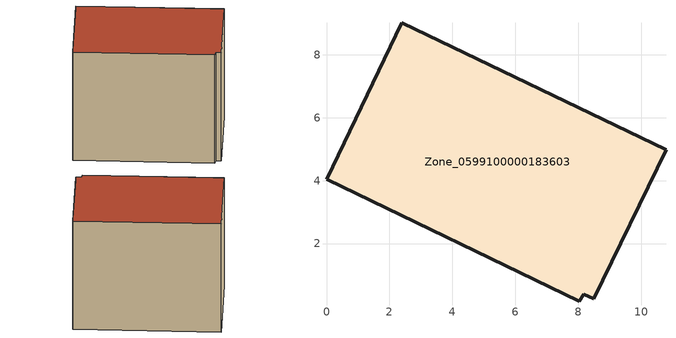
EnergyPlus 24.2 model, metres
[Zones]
Zone_0599100000183603
 floor ground (C_G): 8.49,0.25 8.18,0.38 8.04,0.16 0,4.04 2.4,9.02 10.79,4.98 z4.36
 wall outside (C_F): 10.79,4.98 2.4,9.02 0,4.04 8.04,0.16 8.18,0.38 8.49,0.25 10.79,4.98 z4.36:12.29
 roof outside (C_R): 8.18,0.38 8.49,0.25 10.79,4.98 2.4,9.02 0,4.04 8.04,0.16 z12.29
[BUILDING]
Pand.0599100000183603: North Axis=0; Terrain=City; Loads Convergence Tolerance Value=0.04; Temperature Convergence Tolerance Value=0.4; Solar Distribution=FullExterior; Maximum Number of Warmup Days=25; Minimum Number of Warmup Days=1
[Site:Location]
Rotterdam.The.Hague.AP_ZH_NLD Design_Conditions: Latitude=51.96; Longitude=4.45; Time Zone=1; Elevation=-4.5
[SITE:GROUNDTEMPERATURE:BUILDINGSURFACE]
18, 18, 18, 18, 18, 18, 18, 18, 18, 18, 18, 18
[MATERIAL] Thermal Absorptance=0.9; Solar Absorptance=0.7; Visible Absorptance=0.7
Name | Roughness | Thickness | Conductivity | Density | Specific Heat
G.TC.1992-2005 | MediumSmooth | 0.15 | 0.06 | 540 | 1210
F.TC.1992-2005 | Rough | 0.3 | 0.12 | 1920 | 840
R.TC.1992-2005 | MediumRough | 0.2 | 0.08 | 1500 | 1000
[CONSTRUCTION]
C_G: G.TC.1992-2005
C_F: F.TC.1992-2005
C_R: R.TC.1992-2005
[ZONE]
Zone_0599100000183603: Type=1; Multiplier=1; Ceiling Height=Autocalculate; Volume=Autocalculate; Floor Area=autocalculate; Part of Total Floor Area=Yes
[ZONEINFILTRATION:DESIGNFLOWRATE]
Infil_Zone_0599100000183603: Zone or ZoneList or Space or SpaceList=Zone_0599100000183603; Schedule=AlwaysOn; Design Flow Rate Calculation Method=Flow/Area; Flow Rate per Floor Area=0.0015; Constant Term Coefficient=1; Temperature Term Coefficient=0; Velocity Term Coefficient=0; Velocity Squared Term Coefficient=0
[HVACTEMPLATE:ZONE:IDEALLOADSAIRSYSTEM]
Zone_0599100000183603: Maximum Heating Supply Air Temperature=50; Minimum Cooling Supply Air Temperature=13; Maximum Heating Supply Air Humidity Ratio=0.0156; Minimum Cooling Supply Air Humidity Ratio=0.0077; Heating Limit=NoLimit; Cooling Limit=NoLimit; Dehumidification Control Type=ConstantSensibleHeatRatio; Cooling Sensible Heat Ratio=0.7; Dehumidification Setpoint=60; Humidification Control Type=None; Humidification Setpoint=30; Outdoor Air Method=None; Outdoor Air Flow Rate per Person=0.00944; Outdoor Air Flow Rate per Zone Floor Area=0; Outdoor Air Flow Rate per Zone=0; Demand Controlled Ventilation Type=None; Outdoor Air Economizer Type=NoEconomizer; Heat Recovery Type=None; Sensible Heat Recovery Effectiveness=0.7; Latent Heat Recovery Effectiveness=0.65
[ZONECONTROL:THERMOSTAT]
ThermostatControl_Zone_0599100000183603: Zone or ZoneList=Zone_0599100000183603; Control Type Schedule=DualSetpointControlType; Control 1=Thermostat_Zone_0599100000183603; Temperature Difference Between Cutout And Setpoint=0
[THERMOSTATSETPOINT:DUALSETPOINT]
Thermostat_Zone_0599100000183603: Heating Setpoint Temperature Schedule=HeatingSetpoint_Zone_0599100000183603; Cooling Setpoint Temperature Schedule=CoolingSetpoint_Zone_0599100000183603
[SCHEDULE:COMPACT]
HeatingSetpoint_Zone_0599100000183603: Through: 12/31, For: AllDays, Until: 24:00, 21
CoolingSetpoint_Zone_0599100000183603: Through: 12/31, For: AllDays, Until: 24:00, 24
DualSetpointControlType: Through: 12/31, For: AllDays, Until: 24:00, 4
AlwaysOn: Through: 12/31, For: AllDays, Until: 24:00, 1
